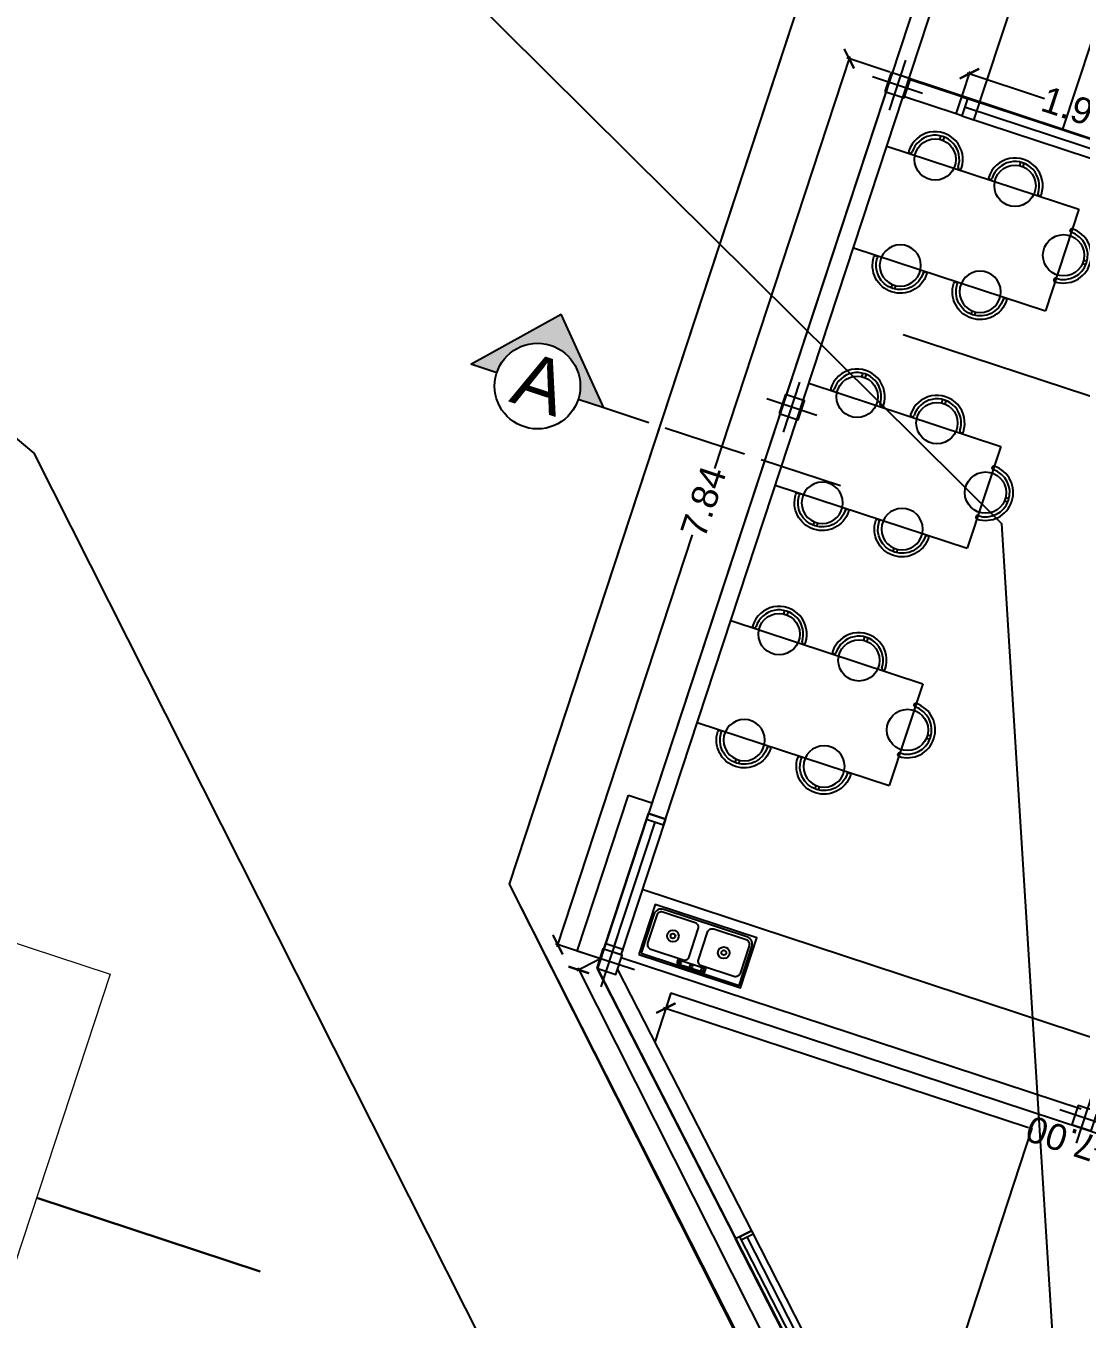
# Model space of a CAD drawing. Header units: metres. Extents: x 2 to 659295185, y -28 to 1124222152.
# Drawn here: x 654479.15 to 654488.03, y 1123394.4 to 1123405.27 of the extents above; entities that cross this region are included whole.
import ezdxf

# ---------------------------------------------------------------- set-up
doc = ezdxf.new("R2010")
doc.units = ezdxf.units.M
doc.header["$MEASUREMENT"] = 0
doc.linetypes.add('ACAD_ISO03W100', pattern=[30, 12, -18])
doc.layers.get('0').update_dxf_attribs({"linetype": 'CONTINUOUS'})
doc.layers.add('acera', color=32, linetype='CONTINUOUS', lineweight=20)
for name, color, linetype in [('CVL_CURV_G', 42, 'CONTINUOUS'), ('Estructura', 1, 'CONTINUOUS'), ('Gabetero', 8, 'CONTINUOUS'), ('PARED', 7, 'CONTINUOUS'), ('PIEZA', 7, 'CONTINUOUS'), ('PIEZAS', 7, 'CONTINUOUS'), ('PRO', 3, 'CONTINUOUS'), ('SANIT', 8, 'CONTINUOUS'), ('Textura', 8, 'CONTINUOUS'), ('TEXTURA PISO', 251, 'CONTINUOUS'), ('TRAMA-PISO', 8, 'CONTINUOUS'), ('Vista 1', 4, 'CONTINUOUS')]:
    doc.layers.add(name, color=color, linetype=linetype)
doc.styles.add('FORMAT', font='swissl.ttf')
doc.dimstyles.new('1-100', dxfattribs={"dimtxt": 0.22, "dimasz": 0.13, "dimexe": 0.02, "dimexo": 0.02, "dimgap": 0.022, "dimtad": 0, "dimzin": 1, "dimdsep": 46, "dimtxsty": 'FORMAT', "dimblk": 'ARCHTICK', "dimcen": 0.02, "dimdle": 0.02, "dimazin": 0, "dimtfac": 1, "dimtofl": 0, "dimtmove": 2, "dimatfit": 3, "dimldrblk": 'ARCHTICK', "dimfxl": 1, "dimtolj": 1, "dimtzin": 1, "dimarcsym": 0})

# ---------------------------------------------------------------- blocks, each defined once
blk = doc.blocks.new('BAMQUITO')
at = {"color": 8}
for p, q in [((-0.015, -0.06), (-0.015, -0.03)), ((0.015, -0.06), (0.015, -0.03))]:
    blk.add_line(p, q, dxfattribs=at)
blk.add_circle((0, -0.235), 0.175)
for centre, radius, start, end in [((0, -0.235), 0.235, 0, 180), ((0, -0.235), 0.205, 0, 180), ((-0.22, -0.235), 0.015, 180, 0), ((0.22, -0.235), 0.015, 180, 0)]:
    blk.add_arc(centre, radius, start, end, dxfattribs=at)
blk = doc.blocks.new('FREG-2P')
at = {"layer": 'PIEZAS'}
blk.add_lwpolyline([(0.55, 0), (-0.55, 0), (-0.55, -0.54), (0.55, -0.54)], close=True, dxfattribs=at)
at = {"layer": 'PIEZAS', "color": 7}
for points in [[(0.53, -0.02), (-0.53, -0.02), (-0.53, -0.44, 0.414214), (-0.45, -0.52), (0.45, -0.52, 0.414214), (0.53, -0.44)], [(-0.45, -0.09), (-0.1, -0.09, -0.414214), (-0.05, -0.14), (-0.05, -0.44, -0.414214), (-0.1, -0.49), (-0.45, -0.49, -0.414214), (-0.5, -0.44), (-0.5, -0.14, -0.414214)], [(0.45, -0.09), (0.1, -0.09, 0.414214), (0.05, -0.14), (0.05, -0.44, 0.414214), (0.1, -0.49), (0.45, -0.49, 0.414214), (0.5, -0.44), (0.5, -0.14, 0.414214)]]:
    blk.add_lwpolyline(points, format="xyb", close=True, dxfattribs=at)
blk.add_lwpolyline([(0.15, -0.035), (-0.15, -0.035), (-0.15, -0.075), (0.15, -0.075)], close=True, dxfattribs=at)
for centre, radius in [((-0.123, -0.055), 0.0133), ((0, -0.055), 0.0133), ((0.123, -0.055), 0.0133), ((-0.275, -0.29), 0.06), ((-0.275, -0.29), 0.025), ((0.275, -0.29), 0.06), ((0.275, -0.29), 0.025)]:
    blk.add_circle(centre, radius, dxfattribs=at)
blk = doc.blocks.new('signo')
h = blk.add_hatch(color=256)
h.dxf.hatch_style = 1
edge = h.paths.add_edge_path()
edge.add_arc((664510.729, 1123539.908), 0.36, 180, 360)
edge.add_line((664511.089, 1123539.908), (664511.318, 1123539.908))
edge.add_line((664511.318, 1123539.908), (664510.729, 1123539.273))
edge.add_line((664510.729, 1123539.273), (664510.14, 1123539.908))
edge.add_line((664510.14, 1123539.908), (664510.369, 1123539.908))
for p, q in [((664510.14, 1123539.908), (664510.729, 1123539.273)), ((664510.14, 1123539.908), (664510.369, 1123539.908)), ((664511.318, 1123539.908), (664510.729, 1123539.273)), ((664511.089, 1123539.908), (664511.318, 1123539.908))]:
    blk.add_line(p, q)
blk.add_circle((664510.729, 1123539.908), 0.36)
blk = doc.blocks.new('sig')
for p, q in [((664508.047, 1123539.908), (664508.747, 1123539.908)), ((664508.897, 1123539.908), (664509.597, 1123539.908)), ((664509.744, 1123539.908), (664510.14, 1123539.908))]:
    blk.add_line(p, q)
blk.add_blockref('signo', (0, 0))
blk = doc.blocks.new('Col 155x155')
at = {"color": 8}
for p, q in [((0, -0.2022), (0, 0.2022)), ((0.2022, 0), (-0.2022, 0))]:
    blk.add_line(p, q, dxfattribs=at)
blk.add_lwpolyline([(-0.0775, -0.0775), (0.0775, -0.0775), (0.0775, 0.0775), (-0.0775, 0.0775)], close=True)
blk = doc.blocks.new('_ArchTick')
at = {"color": 0, "linetype": 'ByBlock', "const_width": 0.15}
blk.add_lwpolyline([(-0.5, -0.5), (0.5, 0.5)], dxfattribs=at)
blk = doc.blocks.new('*D2388')
at = {"layer": 'PIEZA', "color": 0, "lineweight": -2, "transparency": 16777216}
for p, q in [((667539.307, 1123526.009), (667542.955, 1123526.009)), ((667539.327, 1123525.649), (667539.327, 1123526.029)), ((667547.187, 1123526.009), (667543.54, 1123526.009)), ((667547.167, 1123525.649), (667547.167, 1123526.029))]:
    blk.add_line(p, q, dxfattribs=at)
at = {"layer": 'PIEZA', "color": 0, "lineweight": -2, "transparency": 16777216, "xscale": 0.13, "yscale": 0.13, "zscale": 0.13, "rotation": 180}
blk.add_blockref('_ArchTick', (667539.327, 1123526.009), dxfattribs=at)
at = {"layer": 'PIEZA', "color": 0, "lineweight": -2, "transparency": 16777216, "xscale": 0.13, "yscale": 0.13, "zscale": 0.13}
blk.add_blockref('_ArchTick', (667547.167, 1123526.009), dxfattribs=at)
at = {"layer": 'PIEZA', "color": 0, "transparency": 16777216, "insert": (667543.247, 1123526.009), "char_height": 0.22, "attachment_point": 5, "style": 'FORMAT'}
blk.add_mtext('\\A1;7.84', dxfattribs=at)
blk = doc.blocks.new('*D2389')
at = {"layer": 'PIEZA', "color": 0, "lineweight": -2, "transparency": 16777216}
for p, q in [((667539.195, 1123525.789), (667535.704, 1123522.298)), ((667539.313, 1123525.643), (667539.167, 1123525.789)), ((667531.693, 1123518.287), (667535.184, 1123521.777)), ((667531.839, 1123518.169), (667531.693, 1123518.315))]:
    blk.add_line(p, q, dxfattribs=at)
at = {"layer": 'PIEZA', "color": 0, "lineweight": -2, "transparency": 16777216, "xscale": 0.13, "yscale": 0.13, "zscale": 0.13}
for p, rotation in [((667539.181, 1123525.775), 45.00000000178489), ((667531.707, 1123518.301), 225.0000000017849)]:
    blk.add_blockref('_ArchTick', p, dxfattribs=dict(at, rotation=rotation))
at = {"layer": 'PIEZA', "color": 0, "transparency": 16777216, "insert": (667535.444, 1123522.038), "char_height": 0.22, "attachment_point": 5, "rotation": 45, "style": 'FORMAT'}
blk.add_mtext('\\A1;10.57', dxfattribs=at)
blk = doc.blocks.new('*D2391')
at = {"layer": 'PIEZA', "color": 0, "lineweight": -2, "transparency": 16777216}
for p, q in [((667539.219, 1123524.979), (667539.085, 1123524.979)), ((667539.105, 1123524.999), (667539.105, 1123521.769)), ((667539.105, 1123517.955), (667539.105, 1123521.184)), ((667539.219, 1123517.975), (667539.085, 1123517.975))]:
    blk.add_line(p, q, dxfattribs=at)
at = {"layer": 'PIEZA', "color": 0, "lineweight": -2, "transparency": 16777216, "xscale": 0.13, "yscale": 0.13, "zscale": 0.13}
for p, rotation in [((667539.105, 1123524.979), 90), ((667539.105, 1123517.975), 270)]:
    blk.add_blockref('_ArchTick', p, dxfattribs=dict(at, rotation=rotation))
at = {"layer": 'PIEZA', "color": 0, "transparency": 16777216, "insert": (667539.105, 1123521.477), "char_height": 0.22, "attachment_point": 5, "rotation": 90, "style": 'FORMAT'}
blk.add_mtext('\\A1;7.00', dxfattribs=at)
blk = doc.blocks.new('*D2394')
at = {"layer": 'PIEZA', "color": 0, "lineweight": -2, "transparency": 16777216}
for p, q in [((667547.364, 1123525.029), (667547.364, 1123524.344)), ((667547.177, 1123525.009), (667547.384, 1123525.009)), ((667547.364, 1123523.085), (667547.364, 1123523.77)), ((667547.178, 1123523.105), (667547.384, 1123523.105))]:
    blk.add_line(p, q, dxfattribs=at)
at = {"layer": 'PIEZA', "color": 0, "lineweight": -2, "transparency": 16777216, "xscale": 0.13, "yscale": 0.13, "zscale": 0.13}
for p, rotation in [((667547.364, 1123525.009), 90.00425133599964), ((667547.364, 1123523.105), 270.0042513359996)]:
    blk.add_blockref('_ArchTick', p, dxfattribs=dict(at, rotation=rotation))
at = {"layer": 'PIEZA', "color": 0, "transparency": 16777216, "insert": (667547.364, 1123524.057), "char_height": 0.22, "attachment_point": 5, "rotation": 270.0043, "style": 'FORMAT'}
blk.add_mtext('\\A1;1.90', dxfattribs=at)
blk = doc.blocks.new('A$C562C02F1')
at = {"layer": 'CVL_CURV_G', "color": 7}
blk.add_lwpolyline([(-35.361, 13.773), (-35.335, 14.752), (-36.395, 14.752), (-27.68, 23.502), (-17.522, 23.502), (-17.522, 14.773, -0.414214), (-18.522, 13.773)], format="xyb", close=True, dxfattribs=at)
blk.add_lwpolyline([(-20.205, 18.343), (-20.196, 22.577), (-28.12, 22.577), (-35.51, 15.103), (-35.51, 14.772)], dxfattribs=at)
at = {"layer": 'Gabetero', "linetype": 'ACAD_ISO03W100', "ltscale": 0.2}
for points in [[(-28.036, 22.585), (-28.036, 22.785), (-26.656, 22.785), (-26.656, 22.577)], [(-17.961, 21.802), (-22.255, 21.802), (-22.255, 18.687), (-34.787, 18.687)]]:
    blk.add_lwpolyline(points, dxfattribs=at)
at = {"layer": 'PARED'}
for p, q in [((-28.12, 22.585), (-29.918, 20.764)), ((-17.624, 22.577), (-26.751, 22.577)), ((-26.751, 22.427), (-26.751, 22.577)), ((-26.751, 22.577), (-26.751, 22.427)), ((-28.077, 22.415), (-29.812, 20.659)), ((-27.974, 18.343), (-27.974, 22.415)), ((-26.751, 22.427), (-17.624, 22.427)), ((-20.355, 21.957), (-20.355, 22.415)), ((-20.205, 21.957), (-20.205, 22.415)), ((-28.124, 21.927), (-28.559, 21.927)), ((-28.124, 21.927), (-28.124, 14.923)), ((-20.355, 21.957), (-20.205, 21.957)), ((-29.812, 20.659), (-29.918, 20.764))]:
    blk.add_line(p, q, dxfattribs=at)
at = {"layer": 'PRO'}
blk.add_line((-32.325, 18.328), (-29.918, 20.764), dxfattribs=at)
at = {"layer": 'SANIT'}
for p, q in [((-27.374, 18.343), (-27.374, 22.427)), ((-25.894, 22.427), (-25.894, 20.727)), ((-24.994, 22.427), (-24.994, 20.727)), ((-23.794, 22.427), (-23.794, 20.727)), ((-22.894, 22.427), (-22.894, 20.727)), ((-21.694, 22.427), (-21.694, 20.727)), ((-20.794, 22.427), (-20.794, 20.727)), ((-24.994, 20.727), (-25.894, 20.727)), ((-22.894, 20.727), (-23.794, 20.727)), ((-20.794, 20.727), (-21.694, 20.727))]:
    blk.add_line(p, q, dxfattribs=at)
at = {"layer": 'Textura'}
blk.add_line((-20.28, 20.103), (-20.28, 21.907), dxfattribs=at)
at = {"layer": 'TEXTURA PISO'}
for p, q in [((-9.304, 21.067), (-20.205, 21.067)), ((-30.996, 19.538), (-29.872, 20.677))]:
    blk.add_line(p, q, dxfattribs=at)
at = {"layer": 'TRAMA-PISO'}
blk.add_line((-27.901, 22.502), (-26.801, 22.502), dxfattribs=at)
at = {"layer": 'Vista 1'}
for p, q in [((-36.279, 14.903), (-27.68, 23.502)), ((-27.68, 23.502), (42, 23.502)), ((-29.891, 20.737), (-31.036, 19.578)), ((-29.812, 20.659), (-30.957, 19.499)), ((-29.833, 20.637), (-29.912, 20.715))]:
    blk.add_line(p, q, dxfattribs=at)
for points in [[(-27.951, 22.427), (-27.951, 22.577), (-26.751, 22.577), (-26.751, 22.427)], [(-27.901, 22.577), (-27.901, 22.427), (-27.951, 22.427), (-27.951, 22.577)], [(-26.801, 22.577), (-26.801, 22.427), (-26.751, 22.427), (-26.751, 22.577)], [(-20.355, 21.907), (-20.355, 21.957), (-20.205, 21.957), (-20.205, 21.907)], [(-20.355, 21.907), (-20.355, 20.103), (-20.205, 20.103), (-20.205, 21.907)]]:
    blk.add_lwpolyline(points, close=True, dxfattribs=at)
blk.add_lwpolyline([(-29.891, 20.737), (-29.812, 20.659)], dxfattribs=at)
at = {"rotation": 89.99999999999999}
blk.add_blockref('sig', (1123516.279, -664486.142), dxfattribs=at)
at = {"layer": 'Estructura', "xscale": 1.093750000086829, "yscale": 1.093750000086829, "zscale": 1.093750000086829, "rotation": 270}
for p in [(-28.036, 22.5), (-23.129, 22.5), (-20.28, 22.5), (-28.036, 18.292)]:
    blk.add_blockref('Col 155x155', p, dxfattribs=at)
at = {"layer": 'PARED', "xscale": 0.8181818181818182, "yscale": 0.8181818181818182, "zscale": 0.8181818181818182, "rotation": 89.99999999999999}
blk.add_blockref('FREG-2P', (-27.901, 21.835), dxfattribs=at)
at = {"layer": 'SANIT', "yscale": 0.9929078014184398, "zscale": 0.9929078014184398}
for p, xscale, rotation in [((-26.146, 22.005), -0.9929078014184398, 90), ((-24.741, 22.005), 0.9929078014184398, 270), ((-24.046, 22.005), -0.9929078014184398, 90), ((-22.641, 22.005), 0.9929078014184398, 270), ((-21.946, 22.005), -0.9929078014184398, 90), ((-20.541, 22.005), 0.9929078014184398, 270), ((-26.146, 21.298), -0.9929078014184398, 90), ((-24.741, 21.298), 0.9929078014184398, 270), ((-24.046, 21.298), -0.9929078014184398, 90), ((-22.641, 21.298), 0.9929078014184398, 270), ((-21.946, 21.298), -0.9929078014184398, 90), ((-20.541, 21.298), 0.9929078014184398, 270), ((-25.402, 20.494), 0.9929078014184398, 180), ((-23.302, 20.494), 0.9929078014184398, 180), ((-21.202, 20.494), 0.9929078014184398, 180)]:
    blk.add_blockref('BAMQUITO', p, dxfattribs=dict(at, xscale=xscale, rotation=rotation))
at = {"insert": (-23.372, 24.783), "char_height": 0.456, "attachment_point": 1, "rotation": 270, "style": 'FORMAT'}
blk.add_mtext_dynamic_manual_height_columns('A', width=0.53417, gutter_width=0.798, heights=[0], dxfattribs=at)
at = {"layer": 'PIEZA'}
dim = blk.add_linear_dim(base=(-28.036, 22.957), p1=(-20.196, 22.577), p2=(-28.036, 22.577), dimstyle='1-100', dxfattribs=at)
dim.commit()
dim.dimension.update_dxf_attribs({"geometry": '*D2388', "text_midpoint": (-24.116, 22.957), "insert": (-667567.363, -1123503.052)})
for p1, p2, distance, picture, middle in [((-28.036, 22.577), (-35.51, 15.103), -0.206, '*D2389', (-31.919, 18.986)), ((-28.124, 21.927), (-28.124, 14.923), -0.134, '*D2391', (-28.258, 18.425)), ((-20.205, 21.957), (-20.205, 20.053), 0.207, '*D2394', (-19.998, 21.005))]:
    dim = blk.add_aligned_dim(p1=p1, p2=p2, distance=distance, dimstyle='1-100', dxfattribs=at)
    dim.commit()
    dim.dimension.update_dxf_attribs({"geometry": picture, "text_midpoint": middle, "insert": (-667567.363, -1123503.052)})

msp = doc.modelspace()

# ---------------------------------------------------------------- linework, layer by layer
at = {"layer": 'acera', "flags": 128}
for points in [[(654472.338, 1123399.7691), (654479.86, 1123397.2941)], [(654479.86, 1123397.2941), (654473.054, 1123376.6086)]]:
    msp.add_lwpolyline(points, dxfattribs=at)
at = {"layer": 'PARED', "flags": 128}
for points in [[(654479.2413, 1123395.4136), (654481.1218, 1123394.7949)], [(654481.1218, 1123394.7949), (654479.2413, 1123395.4136)]]:
    msp.add_lwpolyline(points, dxfattribs=at)
at = {"layer": 'Textura'}
msp.add_lwpolyline([(654471.052, 1123408.5285), (654479.217, 1123401.6739), (654484.2641, 1123391.6769), (654483.0509, 1123381.6557), (654484.9314, 1123381.037), (654488.0251, 1123390.4395), (654487.3577, 1123401.0794), (654481.0732, 1123407.3154), (654467.9097, 1123411.6465), (654467.291, 1123409.766)], close=True, dxfattribs=at)

# ---------------------------------------------------------------- block references
at = {"color": 5, "extrusion": (0, 0, -1), "xscale": -1, "rotation": 288.2124472151277}
msp.add_blockref('A$C562C02F1', (-654514.1933, 1123416.9989), dxfattribs=at)

doc.saveas('drawing.dxf')
